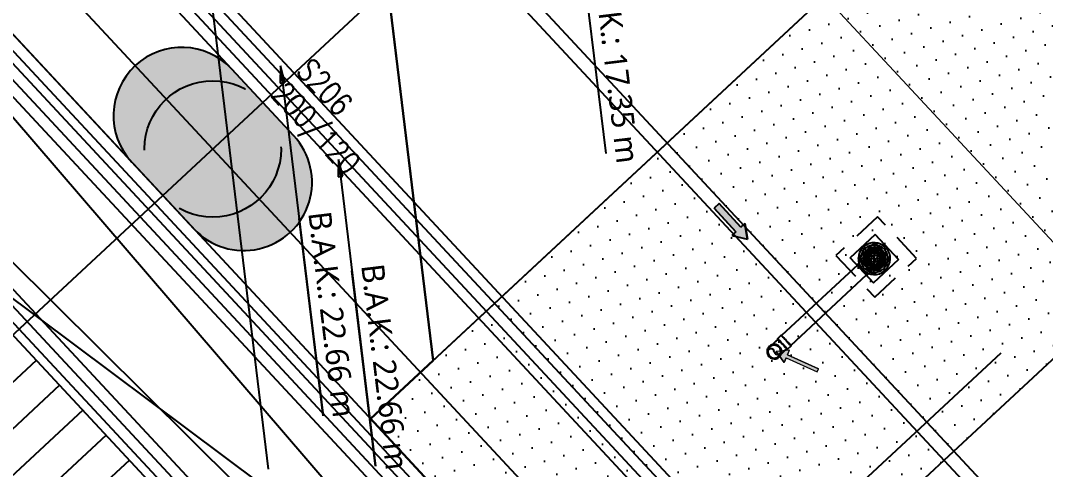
# Model space of a CAD drawing. Header units: millimetres. Extents: x 400382 to 401276, y 4543898 to 4544126.
# Drawn here: x 400484.27 to 400493.27, y 4544016.97 to 4544020.92 of the extents above; entities that cross this region are included whole.
import ezdxf

# ---------------------------------------------------------------- set-up
doc = ezdxf.new("R2010")
doc.units = ezdxf.units.MM
for name, pattern in [('ACAD_ISO05W100', [33, 24, -3, 0, -3, 0, -3]), ('AKS', [3, 2.5, -0.25, 0, -0.25]), ('CIZGI', [0.4, 0.25, -0.15]), ('HIDDEN', [0.375, 0.25, -0.125])]:
    doc.linetypes.add(name, pattern=pattern)
doc.layers.add('A-DETL', color=90, linetype='Continuous', lineweight=15)
doc.layers.add('A-DETL-GENF', color=92, linetype='Continuous', lineweight=9)
for name, color, linetype in [('aks prota', 2, 'AKS'), ('iderzi_PROTA', 3, 'Continuous'), ('kiriş prota', 6, 'Continuous'), ('kolon prota', 1, 'Continuous'), ('kolon tarama prota', 252, 'Continuous'), ('lkolon prota', 4, 'Continuous'), ('merdiven prota', 2, 'Continuous'), ('PRT-MI-a_fit_drainage', 10, 'Continuous'), ('st_s_ölçü', 4, 'Continuous'), ('TARAMA', 8, 'Continuous'), ('tkolon prota', 6, 'Continuous')]:
    doc.layers.add(name, color=color, linetype=linetype)
doc.styles.add('Segoe UI Light_1', font='', dxfattribs={"height": 200})
doc.styles.add('tkolon', font='romanstw.shx')
doc.styles.get('Segoe UI Light_1').set_extended_font_data('Segoe UI Light')

# ---------------------------------------------------------------- blocks, each defined once
blk = doc.blocks.new('Flow Direction - Flow Direction _25mm_-1035271-_17_70 m  ARA KAT')
at = {"layer": 'TARAMA'}
blk.add_hatch(color=256, dxfattribs=at).paths.add_polyline_path([(0, 0), (-117, -78), (-117, -30), (-400, -30), (-400, 30), (-117, 30), (-117, 78)], flags=0)
for p, q in [((-117, 30), (-400, 30)), ((-400, 30), (-400, -30)), ((-117, 30), (-400, 30)), ((-400, 30), (-400, -30)), ((0, 0), (-117, 78)), ((-117, 78), (-117, 30)), ((-117, 78), (0, 0)), ((-117, 30), (-117, 78)), ((-117, -78), (0, 0)), ((-117, -78), (0, 0)), ((-400, -30), (-117, -30)), ((-117, -30), (-400, -30)), ((-117, -30), (-117, -78)), ((-117, -30), (-117, -78))]:
    blk.add_line(p, q, dxfattribs=at)
blk = doc.blocks.new('Riser Direction1 - Flow Direction _25mm_ 2-2155046-_17_70 m  ARA KAT')
at = {"layer": 'A-DETL-GENF'}
blk.add_hatch(color=256, dxfattribs=at).paths.add_polyline_path([(0, 0), (118, 0), (96, -38.1), (354.9, -187.5), (339.8, -213.5), (81, -64.1), (59, -102.2)], flags=0)
for p, q in [((0, 0), (59, -102.2)), ((118, 0), (0, 0)), ((118, 0), (0, 0)), ((59, -102.2), (0, 0)), ((59, -102.2), (81, -64.1)), ((81, -64.1), (59, -102.2)), ((81, -64.1), (339.8, -213.5)), ((81, -64.1), (339.8, -213.5)), ((96, -38.1), (118, 0)), ((96, -38.1), (118, 0)), ((354.9, -187.5), (96, -38.1)), ((96, -38.1), (354.9, -187.5)), ((339.8, -213.5), (354.9, -187.5)), ((339.8, -213.5), (354.9, -187.5))]:
    blk.add_line(p, q, dxfattribs=at)
blk = doc.blocks.new('17.60 mekanik')
at = {"layer": 'kolon tarama prota'}
for points in [[(142696.56, 62754.63), (142707.53, 62744.22), (142709.86, 62747.41)], [(142791.59, 62735.74), (142802.57, 62725.33), (142804.89, 62728.52)]]:
    blk.add_hatch(color=256, dxfattribs=at).paths.add_polyline_path(points, flags=0)
for p, q in [((143191.03, 63036.29), (143161.03, 63036.29)), ((143161.03, 63036.29), (143161.03, 63006.29)), ((143161.03, 63006.29), (143161.03, 63036.29)), ((143161.03, 63036.29), (143191.03, 63036.29)), ((143161.03, 63036.29), (143161.03, 63036.29)), ((143175.53, 63035.29), (143175.53, 63033.28)), ((143175.53, 63033.28), (143175.53, 63035.29)), ((143175.53, 63035.29), (143175.53, 63035.29)), ((143176.53, 63033.28), (143176.53, 63035.29)), ((143176.53, 63035.29), (143176.53, 63033.28)), ((143176.53, 63035.29), (143176.53, 63035.29)), ((143191.03, 63006.29), (143191.03, 63036.29)), ((143191.03, 63036.29), (143191.03, 63006.29)), ((143191.03, 63036.29), (143191.03, 63036.29)), ((143175.53, 63033.28), (143175.53, 63033.28)), ((143175.53, 63030.78), (143175.53, 63028.78)), ((143175.53, 63028.78), (143175.53, 63030.78)), ((143175.53, 63030.78), (143175.53, 63030.78)), ((143175.53, 63028.78), (143175.53, 63028.78)), ((143175.53, 63026.27), (143175.53, 63024.25)), ((143175.53, 63024.25), (143175.53, 63026.27)), ((143175.53, 63026.27), (143175.53, 63026.27)), ((143176.53, 63033.28), (143176.53, 63033.28)), ((143176.53, 63028.78), (143176.53, 63030.78)), ((143176.53, 63030.78), (143176.53, 63028.78)), ((143176.53, 63030.78), (143176.53, 63030.78)), ((143176.53, 63028.78), (143176.53, 63028.78)), ((143176.53, 63024.25), (143176.53, 63026.27)), ((143176.53, 63026.27), (143176.53, 63024.25)), ((143176.53, 63026.27), (143176.53, 63026.27)), ((142792.92, 63023.77), (142947.55, 62911.43)), ((143164.04, 63021.79), (143162.04, 63021.79)), ((143162.04, 63021.79), (143164.04, 63021.79)), ((143162.04, 63021.79), (143162.04, 63021.79)), ((143162.04, 63020.79), (143164.04, 63020.79)), ((143164.04, 63020.79), (143162.04, 63020.79)), ((143162.04, 63020.79), (143162.04, 63020.79)), ((143164.04, 63021.79), (143164.04, 63021.79)), ((143164.04, 63020.79), (143164.04, 63020.79)), ((143168.55, 63021.79), (143166.54, 63021.79)), ((143166.54, 63021.79), (143168.55, 63021.79)), ((143166.54, 63021.79), (143166.54, 63021.79)), ((143166.54, 63020.79), (143168.55, 63020.79)), ((143168.55, 63020.79), (143166.54, 63020.79)), ((143166.54, 63020.79), (143166.54, 63020.79)), ((143168.55, 63021.79), (143168.55, 63021.79)), ((143168.55, 63020.79), (143168.55, 63020.79)), ((143173.07, 63021.79), (143171.06, 63021.79)), ((143171.06, 63021.79), (143173.07, 63021.79)), ((143171.06, 63021.79), (143171.06, 63021.79)), ((143171.06, 63020.79), (143173.07, 63020.79)), ((143173.07, 63020.79), (143171.06, 63020.79)), ((143171.06, 63020.79), (143171.06, 63020.79)), ((143173.07, 63021.79), (143173.07, 63021.79)), ((143173.07, 63020.79), (143173.07, 63020.79)), ((143175.53, 63024.25), (143175.53, 63024.25)), ((143175.53, 63018.34), (143175.53, 63016.32)), ((143175.53, 63016.32), (143175.53, 63018.34)), ((143175.53, 63018.34), (143175.53, 63018.34)), ((143175.53, 63016.32), (143175.53, 63016.32)), ((143176.53, 63024.25), (143176.53, 63024.25)), ((143176.53, 63016.32), (143176.53, 63018.34)), ((143176.53, 63018.34), (143176.53, 63016.32)), ((143176.53, 63018.34), (143176.53, 63018.34)), ((143176.53, 63016.32), (143176.53, 63016.32)), ((143181.01, 63021.79), (143178.99, 63021.79)), ((143178.99, 63021.79), (143181.01, 63021.79)), ((143178.99, 63021.79), (143178.99, 63021.79)), ((143178.99, 63020.79), (143181.01, 63020.79)), ((143181.01, 63020.79), (143178.99, 63020.79)), ((143178.99, 63020.79), (143178.99, 63020.79)), ((143181.01, 63021.79), (143181.01, 63021.79)), ((143181.01, 63020.79), (143181.01, 63020.79)), ((143185.52, 63021.79), (143183.51, 63021.79)), ((143183.51, 63021.79), (143185.52, 63021.79)), ((143183.51, 63021.79), (143183.51, 63021.79)), ((143183.51, 63020.79), (143185.52, 63020.79)), ((143185.52, 63020.79), (143183.51, 63020.79)), ((143183.51, 63020.79), (143183.51, 63020.79)), ((143185.52, 63021.79), (143185.52, 63021.79)), ((143185.52, 63020.79), (143185.52, 63020.79)), ((143190.02, 63021.79), (143188.02, 63021.79)), ((143188.02, 63021.79), (143190.02, 63021.79)), ((143188.02, 63021.79), (143188.02, 63021.79)), ((143188.02, 63020.79), (143190.02, 63020.79)), ((143190.02, 63020.79), (143188.02, 63020.79)), ((143188.02, 63020.79), (143188.02, 63020.79)), ((143190.02, 63021.79), (143190.02, 63021.79)), ((143190.02, 63020.79), (143190.02, 63020.79)), ((143169.66, 63011.45), (143169.66, 63007.01)), ((143170.13, 63007.01), (143170.13, 62915.58)), ((143175.53, 63013.81), (143175.53, 63011.81)), ((143175.53, 63011.81), (143175.53, 63013.81)), ((143175.53, 63013.81), (143175.53, 63013.81)), ((143175.53, 63011.81), (143175.53, 63011.81)), ((143175.53, 63009.31), (143175.53, 63007.3)), ((143175.53, 63007.3), (143175.53, 63009.31)), ((143175.53, 63009.31), (143175.53, 63009.31)), ((143175.53, 63007.3), (143175.53, 63007.3)), ((143176.53, 63011.81), (143176.53, 63013.81)), ((143176.53, 63013.81), (143176.53, 63011.81)), ((143176.53, 63013.81), (143176.53, 63013.81)), ((143176.53, 63011.81), (143176.53, 63011.81)), ((143176.53, 63007.3), (143176.53, 63009.31)), ((143176.53, 63009.31), (143176.53, 63007.3)), ((143176.53, 63009.31), (143176.53, 63009.31)), ((143176.53, 63007.3), (143176.53, 63007.3)), ((143181.93, 62915.58), (143181.93, 63007.01)), ((143182.41, 63007.01), (143182.41, 63011.45)), ((143161.03, 63006.29), (143191.03, 63006.29)), ((143191.03, 63006.29), (143161.03, 63006.29)), ((143161.03, 63006.29), (143161.03, 63006.29)), ((143191.03, 63006.29), (143191.03, 63006.29)), ((143688.3, 62957.25), (142436.95, 62957.25)), ((142436.95, 62945.45), (143688.3, 62945.45)), ((143169.66, 62915.58), (143169.66, 62911.14)), ((143182.41, 62911.14), (143182.41, 62915.58)), ((143698.87, 62759.07), (142415.44, 62759.07)), ((142696.56, 62754.63), (142707.53, 62744.22)), ((142709.86, 62747.41), (142696.56, 62754.63)), ((142696.56, 62754.63), (142947.31, 62572.45)), ((142415.44, 62750.18), (143698.87, 62750.18)), ((142707.53, 62744.22), (142709.86, 62747.41)), ((143679.98, 62740.18), (142400.44, 62740.18)), ((142400.44, 62731.29), (143679.98, 62731.29)), ((142791.59, 62735.74), (142802.57, 62725.33)), ((142804.89, 62728.52), (142791.59, 62735.74)), ((142791.59, 62735.74), (143011.15, 62576.23)), ((142802.57, 62725.33), (142804.89, 62728.52)), ((142947.31, 62572.45), (142805.8, 62675.26)), ((143011.15, 62576.23), (142871.27, 62677.85))]:
    blk.add_line(p, q, dxfattribs=at)
at = {"layer": 'kolon tarama prota', "flags": 128}
for points in [[(143170.32, 63021.29), (143170.79, 63023.56), (143172.12, 63025.46), (143174.09, 63026.67), (143176.03, 63027.01)], [(143176.03, 63027.01), (143178.3, 63026.54), (143180.2, 63025.21), (143181.41, 63023.23), (143181.75, 63021.29)], [(143170.32, 63011.45), (143170.32, 63014.48), (143170.32, 63017.2), (143170.32, 63019.37), (143170.32, 63020.78), (143170.32, 63021.29), (143170.32, 63021.29)], [(143176.03, 63015.58), (143173.76, 63016.05), (143171.87, 63017.38), (143170.65, 63019.36), (143170.32, 63021.29)], [(143181.75, 63021.29), (143181.28, 63019.03), (143179.94, 63017.13), (143177.97, 63015.92), (143176.03, 63015.58)], [(143181.75, 63021.29), (143181.75, 63020.82), (143181.75, 63019.45), (143181.75, 63017.31), (143181.75, 63014.6), (143181.75, 63011.58), (143181.75, 63011.45)], [(143170.32, 62911.14), (143170.32, 62908.11), (143170.32, 62905.39), (143170.32, 62903.22), (143170.32, 62901.81), (143170.32, 62901.3), (143170.32, 62901.29)], [(143181.75, 62901.29), (143181.75, 62901.77), (143181.75, 62903.14), (143181.75, 62905.28), (143181.75, 62907.99), (143181.75, 62911.01), (143181.75, 62911.14)]]:
    blk.add_lwpolyline(points, dxfattribs=at)
at = {"layer": 'kolon tarama prota'}
for centre, radius, start, end in [((143176.03, 63021.29), 14, 92.04671, 177.95329), ((143176.03, 63021.29), 14, 92.04671, 177.95329), ((143176.03, 63021.29), 14, 2.04671, 87.95329), ((143176.03, 63021.29), 14, 2.04671, 87.95329), ((143176.03, 63021.29), 12, 92.38802, 177.61198), ((143176.03, 63021.29), 12, 92.38802, 177.61198), ((143176.03, 63021.29), 10, 90, 270), ((143176.03, 63021.29), 10, 90, 270), ((143176.03, 63021.29), 9.5, 93.01696, 176.98304), ((143176.03, 63021.29), 9.5, 93.01696, 176.98304), ((143176.03, 63021.29), 9, 90, 270), ((143176.03, 63021.29), 9, 90, 270), ((143176.03, 63021.29), 7.5, 93.82255, 176.17745), ((143176.03, 63021.29), 7.5, 93.82255, 176.17745), ((143176.03, 63021.29), 6.38, 90, 270), ((143176.03, 63021.29), 6.38, 90, 270), ((143176.03, 63021.29), 5.9, 144, 324), ((143176.03, 63021.29), 5.71, 90, 270), ((143176.03, 63021.29), 5, 90, 270), ((143176.03, 63021.29), 5, 90, 270), ((143176.03, 63021.29), 5, 95.73917, 174.26083), ((143176.03, 63021.29), 5, 95.73917, 174.26083), ((143176.03, 63021.29), 5.9, 324, 144), ((143176.03, 63021.29), 10, 270, 90), ((143176.03, 63021.29), 10, 270, 90), ((143176.03, 63021.29), 9, 270, 90), ((143176.03, 63021.29), 9, 270, 90), ((143176.03, 63021.29), 6.38, 270, 90), ((143176.03, 63021.29), 6.38, 270, 90), ((143176.03, 63021.29), 5.72, 270, 90), ((143176.03, 63021.29), 5, 270, 90), ((143176.03, 63021.29), 5, 270, 90), ((143177.76, 63023.68), 2.95, 234, 54), ((143176.03, 63021.29), 12, 2.38802, 87.61198), ((143176.03, 63021.29), 12, 2.38802, 87.61198), ((143176.03, 63021.29), 9.5, 3.01696, 86.98304), ((143176.03, 63021.29), 9.5, 3.01696, 86.98304), ((143176.03, 63021.29), 7.5, 3.82255, 86.17745), ((143176.03, 63021.29), 7.5, 3.82255, 86.17745), ((143176.03, 63021.29), 5, 5.73917, 84.26083), ((143176.03, 63021.29), 5, 5.73917, 84.26083), ((143176.03, 63021.29), 14, 182.04671, 267.95329), ((143176.03, 63021.29), 14, 182.04671, 267.95329), ((143176.03, 63021.29), 12, 182.38802, 267.61198), ((143176.03, 63021.29), 12, 182.38802, 267.61198), ((143176.03, 63021.29), 9.5, 183.01696, 266.98304), ((143176.03, 63021.29), 9.5, 183.01696, 266.98304), ((143176.03, 63021.29), 7.5, 183.82255, 266.17745), ((143176.03, 63021.29), 7.5, 183.82255, 266.17745), ((143176.03, 63021.29), 5, 185.73917, 264.26083), ((143176.03, 63021.29), 5, 185.73917, 264.26083), ((143174.3, 63018.91), 2.95, 54, 234), ((143176.03, 63021.29), 3, 99.59407, 170.40593), ((143176.03, 63021.29), 3, 99.59407, 170.40593), ((143176.03, 63021.29), 3, 189.59407, 260.40593), ((143176.03, 63021.29), 3, 189.59407, 260.40593), ((143176.03, 63021.29), 3, 9.59407, 80.40593), ((143176.03, 63021.29), 3, 9.59407, 80.40593), ((143176.03, 63021.29), 5, 275.73917, 354.26083), ((143176.03, 63021.29), 3, 279.59407, 350.40593), ((143176.03, 63021.29), 9.5, 273.01696, 356.98304), ((143176.03, 63021.29), 7.5, 273.82255, 356.17745), ((143176.03, 63021.29), 14, 272.04671, 357.95329), ((143176.03, 63021.29), 12, 272.38802, 357.61198), ((143176.03, 63021.29), 3, 279.59407, 350.40593), ((143176.03, 63021.29), 5, 275.73917, 354.26083), ((143176.03, 63021.29), 7.5, 273.82255, 356.17745), ((143176.03, 63021.29), 9.5, 273.01696, 356.98304), ((143176.03, 63021.29), 12, 272.38802, 357.61198), ((143176.03, 63021.29), 14, 272.04671, 357.95329), ((143176.03, 62901.29), 6.38, 90, 270), ((143176.03, 62901.29), 6.38, 90, 270), ((143176.03, 62901.29), 6.38, 270, 90), ((143176.03, 62901.29), 6.38, 270, 90), ((143176.03, 62901.29), 5.9, 144, 324), ((143176.03, 62901.29), 5.71, 90, 270), ((143176.03, 62901.29), 5.9, 324, 144), ((143174.3, 62898.91), 2.95, 54, 234), ((143176.03, 62901.29), 5.72, 270, 90), ((143177.76, 62903.68), 2.95, 234, 54)]:
    blk.add_arc(centre, radius, start, end, dxfattribs=at)
for centre, major_axis, start_param, end_param in [((143176.03, 63007.01), (-6.38, 0), 4.712389, 7.853982), ((143176.03, 63011.45), (6.38, 0), 1.570796, 4.712389), ((143176.03, 63007.01), (5.9, 0), 1.570796, 3.141593), ((143176.03, 63007.01), (5.9, 0), 3.141593, 4.712389), ((143176.03, 63011.45), (-5.71, 0), 4.712389, 7.853982), ((143176.03, 63011.45), (6.38, 0), 4.712389, 7.853982), ((143176.03, 63011.45), (5.71, 0), 4.712389, 7.853982), ((143176.03, 63007.01), (5.9, 0), 0, 1.570796), ((143176.03, 63007.01), (6.38, 0), 4.712389, 7.853982), ((143176.03, 63007.01), (5.9, 0), 4.712389, 6.283185), ((143176.03, 62915.58), (6.38, 0), 1.570796, 4.712389), ((143176.03, 62911.14), (6.38, 0), 1.570796, 4.712389), ((143176.03, 62915.58), (5.9, 0), 1.570796, 3.141593), ((143176.03, 62915.58), (5.9, 0), 3.141593, 4.712389), ((143176.03, 62911.14), (5.72, 0), 1.570796, 4.712389), ((143176.03, 62915.58), (6.38, 0), 4.712389, 7.853982), ((143176.03, 62915.58), (5.9, 0), 0, 1.570796), ((143176.03, 62915.58), (5.9, 0), 4.712389, 6.283185), ((143176.03, 62911.14), (6.38, 0), 4.712389, 7.853982), ((143176.03, 62911.14), (5.71, 0), 4.712389, 7.853982)]:
    blk.add_ellipse(centre, major_axis=major_axis, ratio=0.01, start_param=start_param, end_param=end_param, dxfattribs=at)
at = {"layer": 'kolon tarama prota', "xscale": 0.1, "yscale": 0.1, "zscale": 0.1}
blk.add_blockref('Flow Direction - Flow Direction _25mm_-1035271-_17_70 m  ARA KAT', (143087.67, 62951.35), dxfattribs=at)
at = {"layer": 'kolon tarama prota', "xscale": 0.1, "yscale": 0.1, "zscale": 0.1, "rotation": 52.53674291158176}
blk.add_blockref('Riser Direction1 - Flow Direction _25mm_ 2-2155046-_17_70 m  ARA KAT', (143177.06, 62902.64), dxfattribs=at)
at = {"layer": 'kolon tarama prota', "char_height": 20, "attachment_point": 1, "rotation": 324, "line_spacing_factor": 1.142579, "style": 'Segoe UI Light_1'}
for s, insert, width in [('B.A.K.: 17.35 m', (142825.77, 63035.25), 207.1241), ('B.A.K.: 22.66 m', (142884.99, 62703.23), 213.1568), ('B.A.K.: 22.66 m', (142819.52, 62700.63), 213.1568)]:
    blk.add_mtext(s, dxfattribs=dict(at, insert=insert, width=width))
blk = doc.blocks.new('YÜRÜYEN')
at = {"layer": 'st_s_ölçü', "color": 252, "ltscale": 0.1}
for points in [[(565.65, 360), (-867.29, 360), (-867.29, 530), (565.65, 530)], [(565.65, 522.5), (-791.59, 522.5), (-791.59, 512.75), (565.65, 512.75)], [(565.65, 502.5), (-744.59, 502.5), (-744.59, 512.75)], [(565.65, 430), (-504.39, 387.5), (-504.39, 502.5), (565.65, 460)], [(565.65, 387.5), (-744.59, 387.5), (-744.59, 377.25)], [(565.65, 367.5), (-791.59, 367.5), (-791.59, 377.25), (565.65, 377.25)]]:
    blk.add_lwpolyline(points, dxfattribs=at)
blk = doc.blocks.new('YER SUZGECI_20x20')
at = {"color": 2}
blk.add_lwpolyline([(-20, 0), (0, 0), (0, 20), (-20, 20)], close=True, dxfattribs=at)
for points in [[(0, 20), (-20, 0)], [(-20, 20), (0, 0)]]:
    blk.add_lwpolyline(points, dxfattribs=at)
blk.add_circle((-10, 10), 7, dxfattribs=at)

msp = doc.modelspace()

# ---------------------------------------------------------------- hatches: boundary and pattern name
at = {"layer": 'kolon tarama prota'}
h = msp.add_hatch(dxfattribs=at)
h.set_pattern_fill('DOTS', color=2, scale=0.1, angle=-47.076006)
h.set_pattern_definition([(312.923994, (398997.36488, 4544993.93019), (0.170302485, 0.049990168), [0, -0.15875])])
h.paths.add_polyline_path([(400488.04501, 4544016.65824), (400489.86066, 4544014.706), (400497.00017, 4544021.34602), (400494.48037, 4544024.05537), (400487.34086, 4544017.41535)])
h = msp.add_hatch(color=256, dxfattribs=at)
h.dxf.hatch_style = 1
edge = h.paths.add_edge_path()
edge.add_arc((400485.68265, 4544020.07933), 0.6, 42.923994, 222.923994)
edge.add_line((400485.24329, 4544019.67071), (400485.78811, 4544019.0849))
edge.add_arc((400486.22747, 4544019.49352), 0.6, 222.923994, 402.923994)
edge.add_line((400486.66682, 4544019.90214), (400486.122, 4544020.48794))

# ---------------------------------------------------------------- linework, layer by layer
at = {"layer": 'A-DETL', "color": 1, "lineweight": 5}
msp.add_lwpolyline([(400410.49797, 4544108.04135), (400518.40627, 4543992.01566)], dxfattribs=at)
at = {"layer": 'aks prota', "ltscale": 10}
for p, q in [((400517.51063, 4543985.85709), (400404.51506, 4544107.35273)), ((400490.07415, 4543987.09137), (400475.9776, 4544103.17131)), ((400470.47006, 4544005.38483), (400496.00253, 4544029.13095)), ((400474.57666, 4544000.96932), (400500.10912, 4544024.71544))]:
    msp.add_line(p, q, dxfattribs=at)
at = {"layer": 'iderzi_PROTA', "linetype": 'ACAD_ISO05W100', "lineweight": 30, "ltscale": 2}
for points in [[(400486.26526, 4544031.31379), (400486.04531, 4544033.12496), (400486.26524, 4544031.31378), (400485.30817, 4544030.42367), (400486.53333, 4544029.10635), (400486.89691, 4544026.11237), (400486.93771, 4544025.80499), (400486.98044, 4544025.42454), (400487.01024, 4544025.17913), (400486.05315, 4544024.289), (400487.28246, 4544022.96722), (400487.39716, 4544021.993), (400487.89093, 4544017.92695), (400487.34086, 4544017.41535), (400487.34086, 4544017.41535)], [(400487.3348, 4544017.42187), (400489.62229, 4544014.96231), (400485.6681, 4544011.28476)]]:
    msp.add_lwpolyline(points, dxfattribs=at)
at = {"layer": 'kiriş prota'}
for points in [[(400486.39448, 4544020.19496), (400474.99268, 4544032.45661)], [(400485.5157, 4544019.37781), (400474.1139, 4544031.63946)], [(400486.53333, 4544029.10635), (400487.01024, 4544025.17913), (400486.05315, 4544024.289), (400487.27831, 4544022.97168), (400487.89093, 4544017.92695)], [(400487.89093, 4544017.92695), (400494.48037, 4544024.05537)]]:
    msp.add_lwpolyline(points, dxfattribs=at)
for points in [[(400480.10528, 4544025.19523), (400489.62229, 4544014.96231), (400485.66809, 4544011.28476), (400476.15109, 4544021.51768), (400477.46915, 4544022.74353), (400478.51828, 4544021.61549), (400479.83634, 4544022.84133), (400478.78722, 4544023.96938)], [(400494.48037, 4544024.05537), (400497.00017, 4544021.34602), (400489.86066, 4544014.706), (400487.34086, 4544017.41535)], [(400494.48037, 4544024.05537), (400497.00017, 4544021.34602), (400489.86066, 4544014.706), (400487.34086, 4544017.41535)]]:
    msp.add_lwpolyline(points, close=True, dxfattribs=at)
at = {"layer": 'kolon prota', "color": 1}
msp.add_lwpolyline([(400486.122, 4544020.48794, 1), (400485.24329, 4544019.67071), (400485.78811, 4544019.0849, 1), (400486.66682, 4544019.90214)], format="xyb", close=True, dxfattribs=at)
at = {"layer": 'kolon prota', "color": 5, "linetype": 'HIDDEN', "ltscale": 5}
msp.add_circle((400485.95506, 4544019.78642), 0.6, dxfattribs=at)
at = {"layer": 'merdiven prota', "color": 4}
msp.add_lwpolyline([(400491.29218, 4544013.1668), (400479.17731, 4544022.22841), (400487.33798, 4544009.48925)], dxfattribs=at)
at = {"layer": 'merdiven prota', "linetype": 'HIDDEN', "ltscale": 10}
for points in [[(400484.40467, 4544017.92935), (400483.08661, 4544016.7035)], [(400484.60898, 4544017.70967), (400483.29092, 4544016.48382)], [(400484.81329, 4544017.48999), (400483.49522, 4544016.26415)], [(400485.0176, 4544017.27032), (400483.69953, 4544016.04447)], [(400485.22191, 4544017.05064), (400483.90384, 4544015.82479)]]:
    msp.add_lwpolyline(points, dxfattribs=at)
at = {"layer": 'PRT-MI-a_fit_drainage', "color": 2, "linetype": 'CIZGI'}
msp.add_lwpolyline([(400492.13806, 4544018.82464), (400491.79754, 4544019.19077), (400491.43142, 4544018.85025), (400491.77193, 4544018.48412)], close=True, dxfattribs=at)

# ---------------------------------------------------------------- block references
at = {"xscale": 0.01, "yscale": 0.01, "zscale": 0.01, "rotation": 312.9239939588403}
msp.add_blockref('YÜRÜYEN', (400481.9588, 4544015.27308), dxfattribs=at)
at = {"layer": 'merdiven prota', "xscale": 0.01, "yscale": 0.01, "zscale": 0.01, "rotation": 312.9239939588403}
msp.add_blockref('17.60 mekanik', (399055.2216, 4544638.04734), dxfattribs=at)
at = {"layer": 'PRT-MI-a_fit_drainage', "color": 2, "xscale": 0.01, "yscale": 0.01, "zscale": 0.01, "rotation": 132.9239939588264}
msp.add_blockref('YER SUZGECI_20x20', (400491.77341, 4544018.96348), dxfattribs=at)

# ---------------------------------------------------------------- texts
at = {"layer": 'lkolon prota', "style": 'tkolon', "width": 0.8}
msp.add_text('200/120', height=0.2, rotation=312.923994, dxfattribs=at).set_placement((400486.45981, 4544020.25777))
at = {"layer": 'tkolon prota', "style": 'tkolon', "width": 0.8}
msp.add_text('S206', height=0.2, rotation=312.923994, dxfattribs=at).set_placement((400486.67949, 4544020.46207))

doc.saveas('drawing.dxf')
